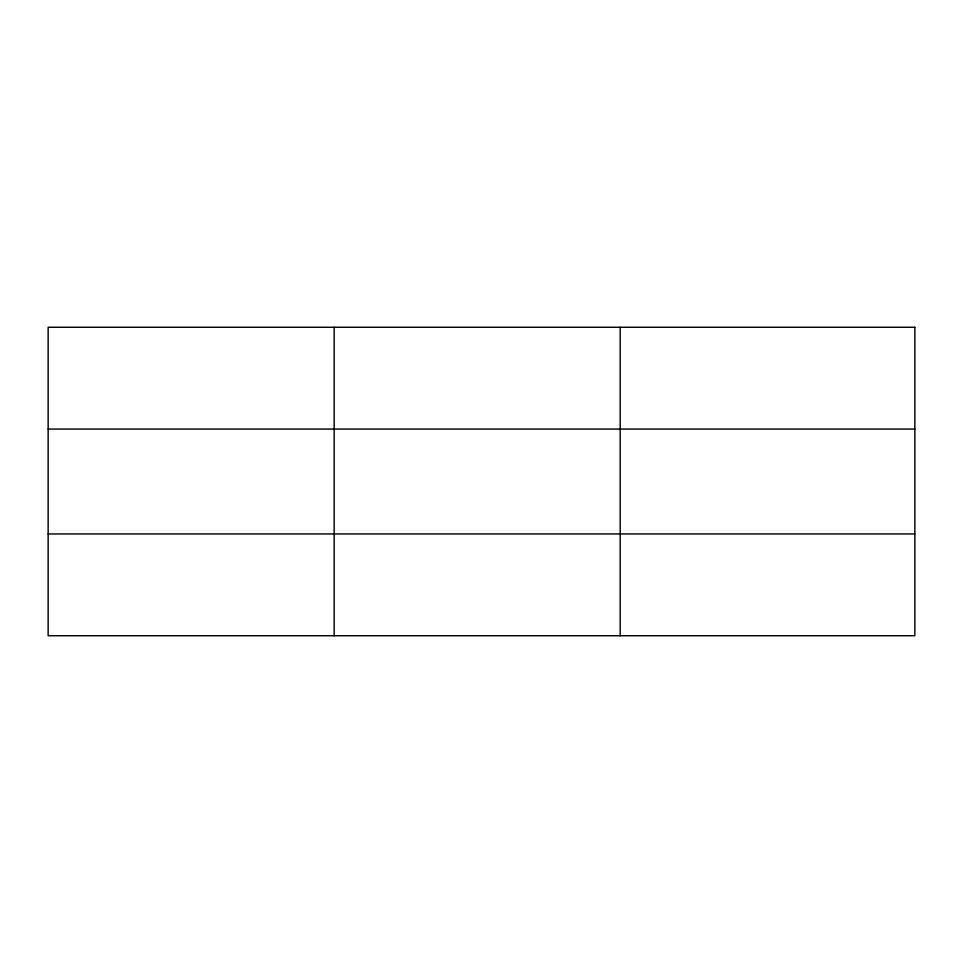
<?xml version="1.0" encoding="UTF-8"?>
<svg xmlns="http://www.w3.org/2000/svg" width="963" height="963" viewBox="0 0 963 963"><rect width="100%" height="100%" fill="white"/><g stroke="black" fill="none" stroke-linecap="round" stroke-linejoin="round"><path stroke-width="1.44" d="M334.161 635.736L334.161 327.264M620.172 635.736L620.172 327.264M48.15 429.065L914.85 429.065M48.15 533.935L914.85 533.935M914.85 327.264L914.85 635.736L48.15 635.736L48.15 327.264L914.85 327.264"/></g></svg>
